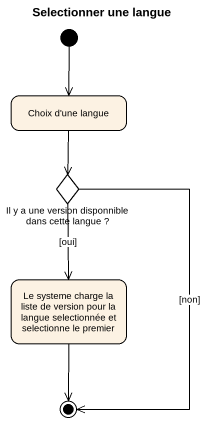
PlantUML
@startuml
title Selectionner une langue
hide empty description
state "Choix d'une langue" as Choix_d_une_langue
state "Il y a une version disponnible dans cette langue ?" as Il_y_a_une_version <<choice>>
state "Le systeme charge la liste de version pour la langue selectionnée et selectionne le premier" as Le_systeme_charge_la_liste
[*] --> Choix_d_une_langue
Choix_d_une_langue --> Il_y_a_une_version
Il_y_a_une_version --> Le_systeme_charge_la_liste : [oui]
Il_y_a_une_version --> [*] : [non]
Le_systeme_charge_la_liste --> [*]
@enduml
